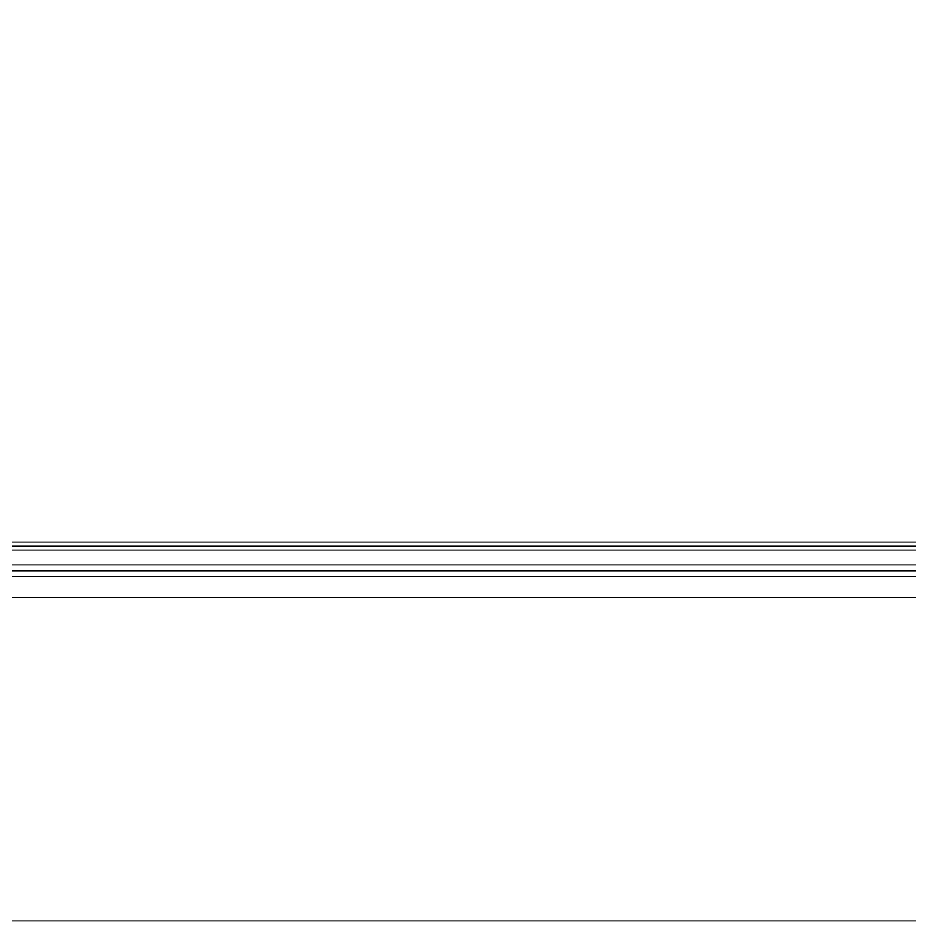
# Model space of a CAD drawing. Extents: x -2598 to 23780, y 0 to 8114.
# Drawn here: x 13200 to 13297.4, y 284.7 to 383.3 of the extents above; entities that cross this region are included whole.
import ezdxf

# ---------------------------------------------------------------- set-up
doc = ezdxf.new("R2010")
doc.units = 0
doc.header["$LTSCALE"] = 25
doc.header["$MEASUREMENT"] = 0
doc.layers.get('0').update_dxf_attribs({"color": 9, "lineweight": 9})
for name, color, linetype, lineweight in [('06D', 9, 'Continuous', 9), ('10', 9, 'Continuous', 9), ('15', 9, 'Continuous', 9)]:
    doc.layers.add(name, color=color, linetype=linetype, lineweight=lineweight)

# ---------------------------------------------------------------- blocks, each defined once
blk = doc.blocks.new('*U446')
at = {"layer": '15'}
for p, q in [((-1.469, -18.947), (-170.301, -18.947)), ((-1.469, -19.347), (-170.301, -19.347)), ((-1.469, -19.423), (-170.301, -19.423)), ((-1.469, -19.823), (-170.301, -19.823)), ((-1.469, -21.423), (-170.301, -21.423)), ((-1.469, -22.023), (-170.301, -22.023)), ((-1.469, -22.099), (-170.301, -22.099)), ((-1.469, -22.699), (-170.301, -22.699))]:
    blk.add_line(p, q, dxfattribs=at)
blk = doc.blocks.new('p-2. kat planı')
at = {"layer": '06D'}
for points in [[(15478.819, 284.7), (13012.2, 284.7), (13012.2, 1124.027)], [(13047.5, 1124.027), (13047.5, 320), (15478.819, 320)]]:
    blk.add_lwpolyline(points, dxfattribs=at)
at = {"layer": '10'}
blk.add_blockref('*U446', (13345.833, 345), dxfattribs=at)

msp = doc.modelspace()

# ---------------------------------------------------------------- block references
msp.add_blockref('p-2. kat planı', (0, 0))

doc.saveas('drawing.dxf')
